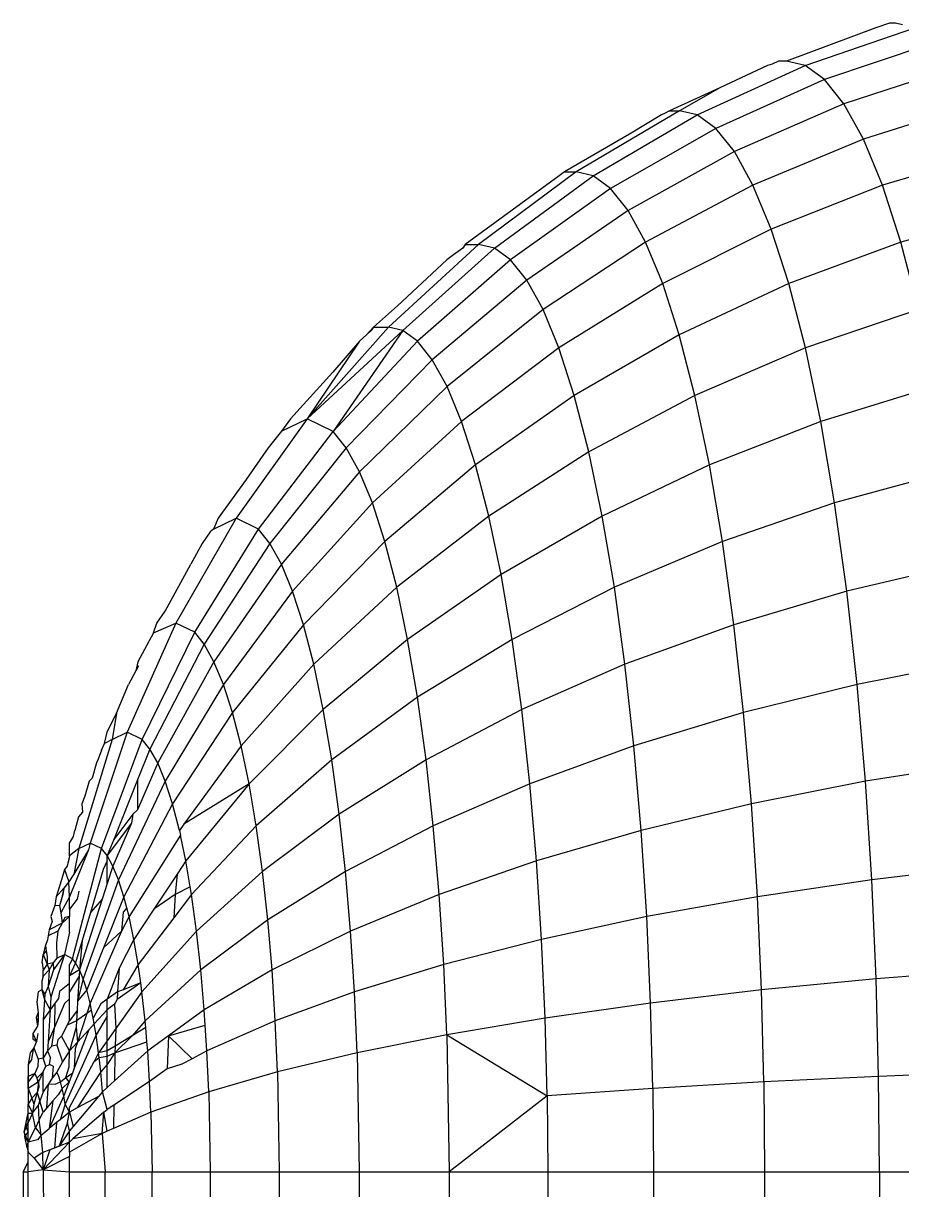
# Model space of a CAD drawing. Header units: millimetres. Extents: x 243 to 2849, y 203 to 3454.
# Drawn here: x 1002.92 to 1008.44, y 1590.54 to 1597.87 of the extents above; entities that cross this region are included whole.
import ezdxf

# ---------------------------------------------------------------- set-up
doc = ezdxf.new("R2010")
doc.units = ezdxf.units.MM

msp = doc.modelspace()

# ---------------------------------------------------------------- linework, layer by layer
for p, q in [((1008.361, 1597.8667), (1008.2758, 1597.8375)), ((1008.398, 1597.8667), (1008.361, 1597.8667)), ((1008.4413, 1597.8563), (1008.398, 1597.8667)), ((1008.2758, 1597.8375), (1007.7134, 1597.6296)), ((1007.8315, 1597.6014), (1008.52, 1597.8375)), ((1008.6452, 1597.7463), (1007.9526, 1597.5132)), ((1007.1545, 1597.2914), (1007.8315, 1597.6014)), ((1007.5954, 1597.6014), (1007.2961, 1597.4622)), ((1007.6232, 1597.611), (1007.5954, 1597.6014)), ((1007.664, 1597.6296), (1007.6232, 1597.611)), ((1007.7134, 1597.6296), (1007.664, 1597.6296)), ((1007.8315, 1597.6014), (1007.7134, 1597.6296)), ((1007.9526, 1597.5132), (1007.8315, 1597.6014)), ((1008.7718, 1597.5883), (1008.075, 1597.3604)), ((1007.9526, 1597.5132), (1007.2701, 1597.2071)), ((1008.075, 1597.3604), (1007.9526, 1597.5132)), ((1007.2961, 1597.4622), (1006.98, 1597.3183)), ((1007.2961, 1597.4622), (1007.0417, 1597.3183)), ((1008.075, 1597.3604), (1007.3872, 1597.0611)), ((1008.1972, 1597.14), (1008.075, 1597.3604)), ((1008.8982, 1597.3604), (1008.1972, 1597.14)), ((1007.0417, 1597.3183), (1006.3941, 1596.9336)), ((1006.5004, 1596.9083), (1007.1545, 1597.2914)), ((1006.9289, 1597.2914), (1006.7281, 1597.1714)), ((1006.9531, 1597.3027), (1006.9289, 1597.2914)), ((1006.98, 1597.3183), (1006.9531, 1597.3027)), ((1006.98, 1597.3183), (1007.0417, 1597.3183)), ((1007.1545, 1597.2914), (1007.0417, 1597.3183)), ((1007.2701, 1597.2071), (1007.1545, 1597.2914)), ((1006.7281, 1597.1714), (1006.3206, 1596.9336)), ((1007.2701, 1597.2071), (1006.6094, 1596.8289)), ((1007.3872, 1597.0611), (1007.2701, 1597.2071)), ((1008.1972, 1597.14), (1007.5038, 1596.8506)), ((1008.317, 1596.8506), (1008.1972, 1597.14)), ((1007.3872, 1597.0611), (1006.7197, 1596.6913)), ((1007.5038, 1596.8506), (1007.3872, 1597.0611)), ((1009.0221, 1597.0611), (1008.317, 1596.8506)), ((1006.3941, 1596.9336), (1005.7822, 1596.4788)), ((1006.3206, 1596.9336), (1006.2878, 1596.9083)), ((1006.3206, 1596.9336), (1006.3941, 1596.9336)), ((1006.5004, 1596.9083), (1006.3941, 1596.9336)), ((1006.2878, 1596.9083), (1005.6974, 1596.4788)), ((1005.8807, 1596.4553), (1006.5004, 1596.9083)), ((1006.6094, 1596.8289), (1006.5004, 1596.9083)), ((1007.5038, 1596.8506), (1006.8296, 1596.4929)), ((1007.6183, 1596.5741), (1007.5038, 1596.8506)), ((1008.317, 1596.8506), (1007.6183, 1596.5741)), ((1008.4325, 1596.4929), (1008.317, 1596.8506)), ((1006.6094, 1596.8289), (1005.9818, 1596.3816)), ((1006.7197, 1596.6913), (1006.6094, 1596.8289)), ((1006.7197, 1596.6913), (1006.0841, 1596.2541)), ((1006.8296, 1596.4929), (1006.7197, 1596.6913)), ((1009.1415, 1596.6913), (1008.4325, 1596.4929)), ((1007.6183, 1596.5741), (1006.9375, 1596.2323)), ((1007.7287, 1596.2323), (1007.6183, 1596.5741)), ((1005.7822, 1596.4788), (1005.2164, 1595.9595)), ((1005.6974, 1596.4788), (1005.6835, 1596.4553)), ((1005.6974, 1596.4788), (1005.7822, 1596.4788)), ((1005.8807, 1596.4553), (1005.7822, 1596.4788)), ((1006.8296, 1596.4929), (1006.1861, 1596.07)), ((1006.9375, 1596.2323), (1006.8296, 1596.4929)), ((1008.4325, 1596.4929), (1007.7287, 1596.2323)), ((1008.5417, 1596.07), (1008.4325, 1596.4929)), ((1005.3062, 1595.938), (1005.8807, 1596.4553)), ((1005.6249, 1596.4135), (1005.5824, 1596.3816)), ((1005.6835, 1596.4553), (1005.6249, 1596.4135)), ((1005.9818, 1596.3816), (1005.8807, 1596.4553)), ((1005.2732, 1596.0934), (1005.5824, 1596.3816)), ((1005.9818, 1596.3816), (1005.3983, 1595.8709)), ((1006.0841, 1596.2541), (1005.9818, 1596.3816)), ((1006.0841, 1596.2541), (1005.4914, 1595.7548)), ((1006.1861, 1596.07), (1006.0841, 1596.2541)), ((1006.9375, 1596.2323), (1006.2861, 1595.8284)), ((1007.0415, 1595.9104), (1006.9375, 1596.2323)), ((1007.7287, 1596.2323), (1007.0415, 1595.9104)), ((1007.833, 1595.8284), (1007.7287, 1596.2323)), ((1005.2732, 1596.0934), (1005.1214, 1595.9595)), ((1006.1861, 1596.07), (1005.5843, 1595.5871)), ((1006.2861, 1595.8284), (1006.1861, 1596.07)), ((1008.5417, 1596.07), (1007.833, 1595.8284)), ((1005.2164, 1595.9595), (1004.7063, 1595.3834)), ((1005.3062, 1595.938), (1004.7063, 1595.3834)), ((1005.3062, 1595.938), (1004.8685, 1595.3045)), ((1005.0784, 1595.9118), (1005.0346, 1595.8709)), ((1005.1214, 1595.9595), (1005.0784, 1595.9118)), ((1005.1047, 1595.9363), (1005.0784, 1595.9118)), ((1005.1214, 1595.9595), (1005.1047, 1595.9363)), ((1005.1214, 1595.9595), (1005.2164, 1595.9595)), ((1005.3062, 1595.938), (1005.2164, 1595.9595)), ((1005.3983, 1595.8709), (1005.3062, 1595.938)), ((1007.0415, 1595.9104), (1006.3826, 1595.5297)), ((1007.1398, 1595.5297), (1007.0415, 1595.9104)), ((1005.0346, 1595.8709), (1004.7063, 1595.3834)), ((1005.0346, 1595.8709), (1004.8665, 1595.6769)), ((1004.8685, 1595.3045), (1005.3983, 1595.8709)), ((1005.4914, 1595.7548), (1005.3983, 1595.8709)), ((1006.2861, 1595.8284), (1005.6754, 1595.367)), ((1006.3826, 1595.5297), (1006.2861, 1595.8284)), ((1007.833, 1595.8284), (1007.1398, 1595.5297)), ((1007.9295, 1595.367), (1007.833, 1595.8284)), ((1005.4914, 1595.7548), (1004.9515, 1595.2009)), ((1005.5843, 1595.5871), (1005.4914, 1595.7548)), ((1004.8665, 1595.6769), (1004.602, 1595.3834)), ((1005.5843, 1595.5871), (1005.0343, 1595.0515)), ((1005.6754, 1595.367), (1005.5843, 1595.5871)), ((1006.3826, 1595.5297), (1005.7633, 1595.095)), ((1006.4738, 1595.1766), (1006.3826, 1595.5297)), ((1007.1398, 1595.5297), (1006.4738, 1595.1766)), ((1007.2307, 1595.095), (1007.1398, 1595.5297)), ((1008.6427, 1595.5871), (1007.9295, 1595.367)), ((1004.7063, 1595.3834), (1004.2596, 1594.7603)), ((1004.602, 1595.3834), (1004.5452, 1595.3056)), ((1004.5452, 1595.3056), (1004.7063, 1595.3834)), ((1004.8685, 1595.3045), (1004.7063, 1595.3834)), ((1004.4004, 1594.6917), (1004.8685, 1595.3045)), ((1004.5452, 1595.3056), (1004.4612, 1595.2009)), ((1004.9515, 1595.2009), (1004.8685, 1595.3045)), ((1005.6754, 1595.367), (1005.1155, 1594.8553)), ((1005.7633, 1595.095), (1005.6754, 1595.367)), ((1007.9295, 1595.367), (1007.2307, 1595.095)), ((1008.0164, 1594.8553), (1007.9295, 1595.367)), ((1004.4612, 1595.2009), (1004.3239, 1595.0024)), ((1004.9515, 1595.2009), (1004.4725, 1594.6018)), ((1005.0343, 1595.0515), (1004.9515, 1595.2009)), ((1006.4738, 1595.1766), (1005.8463, 1594.7734)), ((1006.5581, 1594.7734), (1006.4738, 1595.1766)), ((1005.7633, 1595.095), (1005.1939, 1594.6129)), ((1005.8463, 1594.7734), (1005.7633, 1595.095)), ((1007.2307, 1595.095), (1006.5581, 1594.7734)), ((1007.3125, 1594.6129), (1007.2307, 1595.095)), ((1005.0343, 1595.0515), (1004.5444, 1594.4721)), ((1005.1155, 1594.8553), (1005.0343, 1595.0515)), ((1008.7337, 1595.0515), (1008.0164, 1594.8553)), ((1004.3239, 1595.0024), (1004.1472, 1594.7603)), ((1005.1155, 1594.8553), (1004.6149, 1594.3018)), ((1005.1939, 1594.6129), (1005.1155, 1594.8553)), ((1008.0164, 1594.8553), (1007.3125, 1594.6129)), ((1008.0925, 1594.3018), (1008.0164, 1594.8553)), ((1004.2596, 1594.7603), (1003.8819, 1594.1009)), ((1004.119, 1594.6917), (1004.2596, 1594.7603)), ((1004.1472, 1594.7603), (1004.119, 1594.6917)), ((1004.4004, 1594.6917), (1004.2596, 1594.7603)), ((1005.8463, 1594.7734), (1005.2679, 1594.3262)), ((1005.9231, 1594.4062), (1005.8463, 1594.7734)), ((1006.5581, 1594.7734), (1005.9231, 1594.4062)), ((1006.6341, 1594.3262), (1006.5581, 1594.7734)), ((1004, 1594.0434), (1004.4004, 1594.6917)), ((1004.0974, 1594.6748), (1004.0469, 1594.6018)), ((1004.119, 1594.6917), (1004.0974, 1594.6748)), ((1004.4725, 1594.6018), (1004.4004, 1594.6917)), ((1004.0469, 1594.6018), (1003.975, 1594.4721)), ((1004.4725, 1594.6018), (1004.0605, 1593.9679)), ((1004.5444, 1594.4721), (1004.4725, 1594.6018)), ((1005.1939, 1594.6129), (1004.6829, 1594.0913)), ((1005.2679, 1594.3262), (1005.1939, 1594.6129)), ((1007.3125, 1594.6129), (1006.6341, 1594.3262)), ((1007.3843, 1594.0913), (1007.3125, 1594.6129)), ((1003.8141, 1594.1751), (1003.975, 1594.4721)), ((1004.5444, 1594.4721), (1004.1209, 1593.859)), ((1004.6149, 1594.3018), (1004.5444, 1594.4721)), ((1008.8134, 1594.4721), (1008.0925, 1594.3018)), ((1005.9231, 1594.4062), (1005.3363, 1593.9988)), ((1005.9923, 1593.9988), (1005.9231, 1594.4062)), ((1004.6149, 1594.3018), (1004.1801, 1593.7161)), ((1004.6829, 1594.0913), (1004.6149, 1594.3018)), ((1005.2679, 1594.3262), (1004.7472, 1593.8424)), ((1005.3363, 1593.9988), (1005.2679, 1594.3262)), ((1006.6341, 1594.3262), (1005.9923, 1593.9988)), ((1006.7006, 1593.8424), (1006.6341, 1594.3262)), ((1008.0925, 1594.3018), (1007.3843, 1594.0913)), ((1008.1569, 1593.7161), (1008.0925, 1594.3018)), ((1003.7625, 1594.1009), (1003.8141, 1594.1751)), ((1003.8819, 1594.1009), (1003.5762, 1593.4169)), ((1003.7415, 1594.041), (1003.7625, 1594.1009)), ((1003.7415, 1594.041), (1003.8819, 1594.1009)), ((1004, 1594.0434), (1003.8819, 1594.1009)), ((1004.6829, 1594.0913), (1004.2371, 1593.5394)), ((1004.7472, 1593.8424), (1004.6829, 1594.0913)), ((1007.3843, 1594.0913), (1006.7006, 1593.8424)), ((1007.445, 1593.5394), (1007.3843, 1594.0913)), ((1003.7415, 1594.041), (1003.643, 1593.859)), ((1003.6709, 1593.3708), (1004, 1594.0434)), ((1004.0605, 1593.9679), (1004, 1594.0434)), ((1005.3363, 1593.9988), (1004.8066, 1593.5582)), ((1005.3979, 1593.6357), (1005.3363, 1593.9988)), ((1005.9923, 1593.9988), (1005.3979, 1593.6357)), ((1006.0529, 1593.5582), (1005.9923, 1593.9988)), ((1004.0605, 1593.9679), (1003.7193, 1593.3103)), ((1004.1209, 1593.859), (1004.0605, 1593.9679)), ((1003.643, 1593.859), (1003.6303, 1593.801)), ((1004.1209, 1593.859), (1003.7677, 1593.223)), ((1004.1801, 1593.7161), (1004.1209, 1593.859)), ((1004.7472, 1593.8424), (1004.2911, 1593.3305)), ((1004.8066, 1593.5582), (1004.7472, 1593.8424)), ((1006.7006, 1593.8424), (1006.0529, 1593.5582)), ((1006.7568, 1593.3305), (1006.7006, 1593.8424)), ((1008.8808, 1593.859), (1008.1569, 1593.7161)), ((1003.6303, 1593.801), (1003.5838, 1593.7161)), ((1003.6481, 1593.8336), (1003.6303, 1593.801)), ((1003.5102, 1593.5348), (1003.5838, 1593.7161)), ((1004.1801, 1593.7161), (1003.8152, 1593.1085)), ((1004.2371, 1593.5394), (1004.1801, 1593.7161)), ((1008.1569, 1593.7161), (1007.445, 1593.5394)), ((1008.209, 1593.1085), (1008.1569, 1593.7161)), ((1005.3979, 1593.6357), (1004.8601, 1593.243)), ((1005.452, 1593.243), (1005.3979, 1593.6357)), ((1004.8066, 1593.5582), (1004.341, 1593.092)), ((1004.8601, 1593.243), (1004.8066, 1593.5582)), ((1006.0529, 1593.5582), (1005.452, 1593.243)), ((1006.1042, 1593.092), (1006.0529, 1593.5582)), ((1003.4512, 1593.4169), (1003.5102, 1593.5348)), ((1003.5102, 1593.5348), (1003.4815, 1593.3708)), ((1004.2371, 1593.5394), (1003.8609, 1592.9669)), ((1004.2911, 1593.3305), (1004.2371, 1593.5394)), ((1007.445, 1593.5394), (1006.7568, 1593.3305)), ((1007.494, 1592.9669), (1007.445, 1593.5394)), ((1003.5762, 1593.4169), (1003.3434, 1592.7199)), ((1003.4341, 1593.3447), (1003.4512, 1593.4169)), ((1003.4815, 1593.3708), (1003.5762, 1593.4169)), ((1003.6709, 1593.3708), (1003.5762, 1593.4169)), ((1003.4815, 1593.3708), (1003.2726, 1592.6854)), ((1003.4142, 1592.6854), (1003.6709, 1593.3708)), ((1003.4161, 1593.3028), (1003.4341, 1593.3447)), ((1003.4815, 1593.3708), (1003.4341, 1593.3447)), ((1003.7193, 1593.3103), (1003.6709, 1593.3708)), ((1004.2911, 1593.3305), (1003.9327, 1592.8387)), ((1004.341, 1593.092), (1004.2911, 1593.3305)), ((1006.7568, 1593.3305), (1006.1042, 1593.092)), ((1006.8024, 1592.7995), (1006.7568, 1593.3305)), ((1003.4161, 1593.3028), (1003.3935, 1593.2471)), ((1003.7193, 1593.3103), (1003.6419, 1593.1175)), ((1003.7677, 1593.223), (1003.7193, 1593.3103)), ((1003.3847, 1593.223), (1003.3576, 1593.1279)), ((1003.3935, 1593.2471), (1003.3847, 1593.223)), ((1003.7677, 1593.223), (1003.6403, 1592.9294)), ((1003.8152, 1593.1085), (1003.7677, 1593.223)), ((1004.8601, 1593.243), (1004.3859, 1592.8274)), ((1004.9071, 1592.902), (1004.8601, 1593.243)), ((1005.452, 1593.243), (1004.9071, 1592.902)), ((1005.4977, 1592.8274), (1005.452, 1593.243)), ((1008.9353, 1593.223), (1008.209, 1593.1085)), ((1003.3372, 1593.1085), (1003.3111, 1593.0148)), ((1003.3576, 1593.1279), (1003.3372, 1593.1085)), ((1003.6419, 1593.1175), (1003.4916, 1592.7429)), ((1003.8152, 1593.1085), (1003.522, 1592.4893)), ((1003.6419, 1593.1175), (1003.6403, 1592.9294)), ((1003.8609, 1592.9669), (1003.8152, 1593.1085)), ((1008.209, 1593.1085), (1007.494, 1592.9669)), ((1008.2487, 1592.4893), (1008.209, 1593.1085)), ((1004.341, 1593.092), (1003.9327, 1592.8387)), ((1004.341, 1593.092), (1003.9441, 1592.6083)), ((1004.3859, 1592.8274), (1004.341, 1593.092)), ((1006.1042, 1593.092), (1005.4977, 1592.8274)), ((1006.1456, 1592.6083), (1006.1042, 1593.092)), ((1003.3111, 1593.0148), (1003.2915, 1592.9669)), ((1003.2915, 1592.9669), (1003.2968, 1592.9142)), ((1003.8609, 1592.9669), (1003.5562, 1592.3835)), ((1003.9041, 1592.7995), (1003.8609, 1592.9669)), ((1007.494, 1592.9669), (1006.8024, 1592.7995)), ((1007.5315, 1592.3835), (1007.494, 1592.9669)), ((1003.2968, 1592.9142), (1003.2704, 1592.8851)), ((1003.6123, 1592.902), (1003.4916, 1592.7429)), ((1003.6123, 1592.902), (1003.604, 1592.8456)), ((1003.6403, 1592.9294), (1003.6123, 1592.902)), ((1004.9071, 1592.902), (1004.4253, 1592.5412)), ((1004.9467, 1592.5412), (1004.9071, 1592.902)), ((1003.2704, 1592.8851), (1003.2483, 1592.7995)), ((1003.604, 1592.8456), (1003.4512, 1592.6423)), ((1003.604, 1592.8456), (1003.4866, 1592.575)), ((1003.9327, 1592.8387), (1003.9041, 1592.7995)), ((1004.3859, 1592.8274), (1003.9801, 1592.3963)), ((1004.4253, 1592.5412), (1004.3859, 1592.8274)), ((1005.4977, 1592.8274), (1004.9467, 1592.5412)), ((1005.5347, 1592.3963), (1005.4977, 1592.8274)), ((1003.2142, 1592.7199), (1003.2401, 1592.7604)), ((1003.2401, 1592.7604), (1003.2483, 1592.7995)), ((1003.4916, 1592.7429), (1003.4512, 1592.6423)), ((1003.9101, 1592.7706), (1003.5885, 1592.2583)), ((1003.9041, 1592.7995), (1003.9101, 1592.7706)), ((1003.9441, 1592.6083), (1003.9101, 1592.7706)), ((1006.8024, 1592.7995), (1006.1456, 1592.6083)), ((1006.8371, 1592.2583), (1006.8024, 1592.7995)), ((1003.2142, 1592.6402), (1003.2142, 1592.7199)), ((1003.2726, 1592.6854), (1003.2142, 1592.6402)), ((1003.3335, 1592.677), (1003.2142, 1592.3835)), ((1003.2334, 1591.9925), (1003.4142, 1592.6854)), ((1003.2726, 1592.6854), (1003.2407, 1592.5256)), ((1003.3335, 1592.677), (1003.2407, 1592.5256)), ((1003.2726, 1592.6854), (1003.3434, 1592.7199)), ((1003.3434, 1592.7199), (1003.3335, 1592.677)), ((1003.4142, 1592.6854), (1003.3434, 1592.7199)), ((1003.4512, 1592.6423), (1003.4142, 1592.6854)), ((1003.2142, 1592.6402), (1003.2002, 1592.575)), ((1003.2083, 1592.6083), (1003.2002, 1592.575)), ((1003.2142, 1592.6402), (1003.2083, 1592.6083)), ((1003.4512, 1592.6083), (1003.4249, 1592.5536)), ((1003.4512, 1592.6083), (1003.4512, 1592.6423)), ((1003.4866, 1592.575), (1003.4512, 1592.6423)), ((1003.4512, 1592.4656), (1003.4512, 1592.6083)), ((1003.9441, 1592.6083), (1003.8891, 1592.525)), ((1003.9718, 1592.4449), (1003.9441, 1592.6083)), ((1006.1456, 1592.6083), (1005.5347, 1592.3963)), ((1006.1772, 1592.1154), (1006.1456, 1592.6083)), ((1003.1827, 1592.5539), (1003.1647, 1592.4893)), ((1003.2002, 1592.575), (1003.1827, 1592.5539)), ((1003.1827, 1592.5539), (1003.2111, 1592.4775)), ((1003.2407, 1592.5256), (1003.2111, 1592.4775)), ((1003.4249, 1592.5536), (1003.3457, 1592.2841)), ((1003.4866, 1592.575), (1003.4512, 1592.4656)), ((1003.522, 1592.4893), (1003.4866, 1592.575)), ((1003.8891, 1592.525), (1003.7436, 1592.3049)), ((1003.8891, 1592.525), (1003.878, 1592.3963)), ((1004.4253, 1592.5412), (1004.0117, 1592.1669)), ((1004.4585, 1592.2383), (1004.4253, 1592.5412)), ((1004.9467, 1592.5412), (1004.4585, 1592.2383)), ((1004.9788, 1592.1669), (1004.9467, 1592.5412)), ((1008.9769, 1592.575), (1008.2487, 1592.4893)), ((1003.1647, 1592.4893), (1003.1306, 1592.3835)), ((1003.2111, 1592.4775), (1003.1791, 1592.4361)), ((1003.2142, 1592.3835), (1003.2111, 1592.4775)), ((1003.522, 1592.4893), (1003.3002, 1591.8685)), ((1003.4512, 1592.4656), (1003.4197, 1592.3679)), ((1003.5562, 1592.3835), (1003.522, 1592.4893)), ((1008.2487, 1592.4893), (1007.5315, 1592.3835)), ((1008.2762, 1591.8685), (1008.2487, 1592.4893)), ((1003.1306, 1592.3835), (1003.1222, 1592.3286)), ((1003.1791, 1592.4361), (1003.1306, 1592.3835)), ((1003.1723, 1592.3963), (1003.1511, 1592.3252)), ((1003.2142, 1592.3835), (1003.1593, 1592.2821)), ((1003.1791, 1592.4361), (1003.1648, 1592.371)), ((1003.1791, 1592.4361), (1003.1723, 1592.3963)), ((1003.2142, 1592.3059), (1003.2142, 1592.3835)), ((1003.2738, 1592.4187), (1003.262, 1592.3675)), ((1003.5562, 1592.3835), (1003.4283, 1592.063)), ((1003.574, 1592.3145), (1003.5562, 1592.3835)), ((1003.878, 1592.3963), (1003.7436, 1592.3049)), ((1003.878, 1592.3963), (1003.8686, 1592.25)), ((1003.9801, 1592.3963), (1003.8686, 1592.25)), ((1003.9718, 1592.4449), (1003.878, 1592.3963)), ((1003.9801, 1592.3963), (1003.9718, 1592.4449)), ((1004.0117, 1592.1669), (1003.9801, 1592.3963)), ((1005.5347, 1592.3963), (1004.9788, 1592.1669)), ((1005.5628, 1591.9569), (1005.5347, 1592.3963)), ((1007.5315, 1592.3835), (1006.8371, 1592.2583)), ((1007.5574, 1591.7985), (1007.5315, 1592.3835)), ((1003.1222, 1592.3286), (1003.0982, 1592.2583)), ((1003.1511, 1592.3252), (1003.1222, 1592.3286)), ((1003.1648, 1592.371), (1003.1511, 1592.3252)), ((1003.1511, 1592.3252), (1003.1593, 1592.2821)), ((1003.262, 1592.3675), (1003.2142, 1592.3059)), ((1003.2142, 1592.3059), (1003.2142, 1592.2583)), ((1003.4197, 1592.3679), (1003.2767, 1591.9251)), ((1003.4197, 1592.3679), (1003.3457, 1592.2841)), ((1003.574, 1592.3145), (1003.5508, 1592.2866)), ((1003.5885, 1592.2583), (1003.574, 1592.3145)), ((1003.7436, 1592.3049), (1003.6184, 1592.1154)), ((1003.1049, 1592.2284), (1003.0864, 1592.1763)), ((1003.0982, 1592.2583), (1003.1049, 1592.2284)), ((1003.1593, 1592.2821), (1003.1677, 1592.2179)), ((1003.2142, 1592.2583), (1003.1677, 1592.2179)), ((1003.1861, 1592.2528), (1003.1677, 1592.2179)), ((1003.2142, 1592.2583), (1003.1861, 1592.2528)), ((1003.2142, 1592.1604), (1003.2142, 1592.2583)), ((1003.3457, 1592.2841), (1003.2942, 1592.109)), ((1003.5508, 1592.2866), (1003.5406, 1592.1669)), ((1003.5885, 1592.2583), (1003.5406, 1592.1669)), ((1003.6184, 1592.1154), (1003.5885, 1592.2583)), ((1003.8686, 1592.25), (1003.6453, 1591.9569)), ((1004.4585, 1592.2383), (1004.0383, 1591.9242)), ((1004.4855, 1591.9242), (1004.4585, 1592.2383)), ((1006.8371, 1592.2583), (1006.1772, 1592.1154)), ((1006.8611, 1591.7157), (1006.8371, 1592.2583)), ((1003.0864, 1592.1763), (1003.0772, 1592.1123)), ((1003.0864, 1592.1763), (1003.0808, 1592.1375)), ((1003.1407, 1592.1669), (1003.0808, 1592.1375)), ((1003.1677, 1592.2179), (1003.0864, 1592.1763)), ((1003.1407, 1592.1669), (1003.1326, 1592.0931)), ((1003.1677, 1592.2179), (1003.1407, 1592.1669)), ((1003.2142, 1592.1604), (1003.1826, 1592.0206)), ((1003.5406, 1592.1669), (1003.3441, 1591.7157)), ((1003.5406, 1592.1669), (1003.4283, 1592.063)), ((1004.0117, 1592.1669), (1003.6689, 1591.7854)), ((1004.0383, 1591.9242), (1004.0117, 1592.1669)), ((1004.9788, 1592.1669), (1004.4855, 1591.9242)), ((1005.0033, 1591.7854), (1004.9788, 1592.1669)), ((1003.0772, 1592.1123), (1003.0631, 1592.0775)), ((1003.0808, 1592.1375), (1003.0772, 1592.1123)), ((1003.1326, 1592.0931), (1003.1352, 1591.9981)), ((1003.2942, 1592.109), (1003.2528, 1591.9682)), ((1003.2942, 1592.109), (1003.2767, 1591.9251)), ((1003.6184, 1592.1154), (1003.5257, 1591.9355)), ((1003.6453, 1591.9569), (1003.6184, 1592.1154)), ((1006.1772, 1592.1154), (1005.5628, 1591.9569)), ((1006.1991, 1591.6212), (1006.1772, 1592.1154)), ((1003.0432, 1591.9673), (1003.0498, 1592.0209)), ((1003.0631, 1592.0775), (1003.0498, 1592.0209)), ((1003.0672, 1592.0434), (1003.0498, 1592.0209)), ((1003.0498, 1592.0209), (1003.074, 1591.9598)), ((1003.0631, 1592.0775), (1003.0672, 1592.0434)), ((1003.0672, 1592.0434), (1003.0733, 1592.008)), ((1003.1826, 1592.0206), (1003.0962, 1591.7533)), ((1003.1826, 1592.0206), (1003.1141, 1591.9242)), ((1003.1352, 1591.9981), (1003.1826, 1592.0206)), ((1003.2334, 1591.9925), (1003.1826, 1592.0206)), ((1003.4283, 1592.063), (1003.3228, 1591.7985)), ((1003.0432, 1591.9673), (1003.0498, 1591.923)), ((1003.074, 1591.9598), (1003.0498, 1591.923)), ((1003.0733, 1592.008), (1003.074, 1591.9598)), ((1003.1113, 1591.9682), (1003.074, 1591.9598)), ((1003.074, 1591.9598), (1003.0873, 1591.9251)), ((1003.1113, 1591.9682), (1003.0873, 1591.9251)), ((1003.1352, 1591.9981), (1003.1113, 1591.9682)), ((1003.1113, 1591.9682), (1003.1141, 1591.9242)), ((1003.2334, 1591.9925), (1003.2142, 1591.9569)), ((1003.2528, 1591.9682), (1003.2142, 1591.8861)), ((1003.2142, 1591.8861), (1003.2142, 1591.9569)), ((1003.2528, 1591.9682), (1003.2334, 1591.9925)), ((1003.2767, 1591.9251), (1003.2528, 1591.9682)), ((1003.5257, 1591.9355), (1003.4512, 1591.7399)), ((1003.5257, 1591.9355), (1003.5161, 1591.7854)), ((1003.6453, 1591.9569), (1003.5508, 1591.799)), ((1003.6611, 1591.8421), (1003.6453, 1591.9569)), ((1005.5628, 1591.9569), (1005.0033, 1591.7854)), ((1005.5823, 1591.5164), (1005.5628, 1591.9569)), ((1003.0498, 1591.8847), (1003.0398, 1591.8536)), ((1003.0873, 1591.9251), (1003.0498, 1591.8847)), ((1003.0498, 1591.8847), (1003.0498, 1591.923)), ((1003.0873, 1591.9251), (1003.0811, 1591.8189)), ((1003.1141, 1591.9242), (1003.0811, 1591.8189)), ((1003.2767, 1591.9251), (1003.2142, 1591.8861)), ((1003.2142, 1591.8393), (1003.2142, 1591.8861)), ((1003.2758, 1591.8846), (1003.2142, 1591.7854)), ((1003.2758, 1591.8846), (1003.2651, 1591.7277)), ((1003.3002, 1591.8685), (1003.2651, 1591.7277)), ((1003.2767, 1591.9251), (1003.2758, 1591.8846)), ((1003.3002, 1591.8685), (1003.2767, 1591.9251)), ((1003.3228, 1591.7985), (1003.3002, 1591.8685)), ((1004.0383, 1591.9242), (1003.6888, 1591.604)), ((1004.0599, 1591.6724), (1004.0383, 1591.9242)), ((1004.4855, 1591.9242), (1004.0599, 1591.6724)), ((1004.506, 1591.604), (1004.4855, 1591.9242)), ((1008.2762, 1591.8685), (1007.5574, 1591.7985)), ((1009.0057, 1591.9251), (1008.2762, 1591.8685)), ((1008.2921, 1591.2548), (1008.2762, 1591.8685)), ((1003.0413, 1591.7985), (1003.0179, 1591.7854)), ((1003.0398, 1591.8536), (1003.0413, 1591.7985)), ((1003.0413, 1591.7985), (1003.0586, 1591.7713)), ((1003.0413, 1591.7985), (1003.0568, 1591.7388)), ((1003.0811, 1591.8189), (1003.0586, 1591.7713)), ((1003.0811, 1591.8189), (1003.0962, 1591.7533)), ((1003.2142, 1591.8393), (1003.151, 1591.7875)), ((1003.2142, 1591.7854), (1003.2142, 1591.8393)), ((1003.3228, 1591.7985), (1003.2651, 1591.7277)), ((1003.3441, 1591.7157), (1003.3228, 1591.7985)), ((1003.6611, 1591.8421), (1003.514, 1591.7374)), ((1003.5508, 1591.799), (1003.5161, 1591.7854)), ((1003.6611, 1591.8421), (1003.5508, 1591.799)), ((1003.6689, 1591.7854), (1003.6611, 1591.8421)), ((1007.5574, 1591.7985), (1006.8611, 1591.7157)), ((1007.5723, 1591.2202), (1007.5574, 1591.7985)), ((1003.0179, 1591.7854), (1003.0092, 1591.7203)), ((1003.0092, 1591.7203), (1003.0172, 1591.6572)), ((1003.0568, 1591.7388), (1003.0498, 1591.6101)), ((1003.0586, 1591.7713), (1003.0568, 1591.7388)), ((1003.0568, 1591.7388), (1003.0925, 1591.6724)), ((1003.0962, 1591.7533), (1003.0925, 1591.6724)), ((1003.1243, 1591.7161), (1003.0925, 1591.6724)), ((1003.1213, 1591.5694), (1003.1243, 1591.7161)), ((1003.1452, 1591.7446), (1003.1243, 1591.7161)), ((1003.151, 1591.7875), (1003.1452, 1591.7446)), ((1003.2142, 1591.7424), (1003.1829, 1591.7127)), ((1003.2142, 1591.7424), (1003.2142, 1591.7854)), ((1003.2142, 1591.604), (1003.2142, 1591.7424)), ((1003.2651, 1591.7277), (1003.262, 1591.6685)), ((1003.3441, 1591.7157), (1003.3225, 1591.6494)), ((1003.3534, 1591.6712), (1003.3441, 1591.7157)), ((1003.4512, 1591.7399), (1003.4101, 1591.711)), ((1003.5161, 1591.7854), (1003.4512, 1591.7399)), ((1003.4512, 1591.6724), (1003.4512, 1591.7399)), ((1003.514, 1591.7374), (1003.4973, 1591.7097)), ((1003.6689, 1591.7854), (1003.5059, 1591.5559)), ((1003.5161, 1591.7854), (1003.514, 1591.7374)), ((1003.6888, 1591.604), (1003.6689, 1591.7854)), ((1005.0033, 1591.7854), (1004.506, 1591.604)), ((1005.0202, 1591.403), (1005.0033, 1591.7854)), ((1006.8611, 1591.7157), (1006.1991, 1591.6212)), ((1006.875, 1591.1794), (1006.8611, 1591.7157)), ((1003.0172, 1591.6572), (1003.0056, 1591.6252)), ((1003.0172, 1591.6572), (1003.0176, 1591.6017)), ((1003.0925, 1591.6724), (1003.0498, 1591.6101)), ((1003.0925, 1591.6724), (1003.0796, 1591.4723)), ((1003.1829, 1591.7127), (1003.1213, 1591.5694)), ((1003.262, 1591.6685), (1003.2142, 1591.604)), ((1003.262, 1591.6685), (1003.2578, 1591.604)), ((1003.3225, 1591.6494), (1003.2578, 1591.604)), ((1003.3225, 1591.6494), (1003.2636, 1591.4693)), ((1003.3534, 1591.6712), (1003.3225, 1591.6494)), ((1003.3639, 1591.6212), (1003.3534, 1591.6712)), ((1003.4101, 1591.711), (1003.3639, 1591.6212)), ((1003.4512, 1591.6724), (1003.3701, 1591.5846)), ((1003.4973, 1591.7097), (1003.4512, 1591.6724)), ((1003.4512, 1591.6326), (1003.4512, 1591.6724)), ((1003.4973, 1591.7097), (1003.5059, 1591.5559)), ((1004.0599, 1591.6724), (1003.8362, 1591.5106)), ((1004.066, 1591.5776), (1004.0599, 1591.6724)), ((1003.0126, 1591.5716), (1002.9838, 1591.525)), ((1003.0056, 1591.6252), (1003.0126, 1591.5716)), ((1003.0056, 1591.6252), (1003.0176, 1591.6017)), ((1003.0176, 1591.6017), (1003.0126, 1591.5716)), ((1003.0498, 1591.6101), (1003.0498, 1591.3687)), ((1003.1213, 1591.5694), (1003.0796, 1591.4723)), ((1003.1045, 1591.4453), (1003.1213, 1591.5694)), ((1003.2001, 1591.5765), (1003.165, 1591.5079)), ((1003.2001, 1591.5765), (1003.2142, 1591.604)), ((1003.2578, 1591.604), (1003.2001, 1591.5765)), ((1003.2578, 1591.604), (1003.256, 1591.5638)), ((1003.3701, 1591.5846), (1003.336, 1591.5476)), ((1003.3701, 1591.5846), (1003.3639, 1591.6212)), ((1003.3816, 1591.5164), (1003.3701, 1591.5846)), ((1003.4512, 1591.6326), (1003.3816, 1591.5164)), ((1003.4512, 1591.4789), (1003.4512, 1591.6326)), ((1003.6888, 1591.604), (1003.6076, 1591.5104)), ((1003.6924, 1591.5617), (1003.6888, 1591.604)), ((1003.8362, 1591.5106), (1004.066, 1591.5776)), ((1004.0764, 1591.4158), (1004.066, 1591.5776)), ((1004.506, 1591.604), (1004.0764, 1591.4158)), ((1004.5203, 1591.283), (1004.506, 1591.604)), ((1006.1991, 1591.6212), (1005.5823, 1591.5164)), ((1006.2118, 1591.1327), (1006.1991, 1591.6212)), ((1002.9838, 1591.525), (1003.0073, 1591.4748)), ((1002.9838, 1591.525), (1002.9843, 1591.4901)), ((1003.016, 1591.524), (1003.0073, 1591.4748)), ((1003.165, 1591.5079), (1003.1417, 1591.4838)), ((1003.2142, 1591.4158), (1003.165, 1591.5079)), ((1003.3816, 1591.5164), (1003.1874, 1591.0809)), ((1003.256, 1591.5638), (1003.2142, 1591.4158)), ((1003.336, 1591.5476), (1003.2446, 1591.3067)), ((1003.256, 1591.5638), (1003.2636, 1591.4693)), ((1003.336, 1591.5476), (1003.2636, 1591.4693)), ((1003.3973, 1591.403), (1003.3816, 1591.5164)), ((1003.5059, 1591.5559), (1003.4512, 1591.4789)), ((1003.6076, 1591.5104), (1003.4991, 1591.403)), ((1003.5059, 1591.5559), (1003.501, 1591.4459)), ((1003.6076, 1591.5104), (1003.501, 1591.4459)), ((1003.6924, 1591.5617), (1003.6076, 1591.5104)), ((1003.7002, 1591.4718), (1003.6924, 1591.5617)), ((1003.8362, 1591.5106), (1003.705, 1591.4158)), ((1003.8362, 1591.5106), (1003.8266, 1591.303)), ((1003.9833, 1591.3661), (1003.8362, 1591.5106)), ((1005.5823, 1591.5164), (1005.0202, 1591.403)), ((1005.5823, 1591.5164), (1006.2118, 1591.1327)), ((1005.5823, 1591.5164), (1005.5972, 1590.6562)), ((1002.9903, 1591.4356), (1002.9668, 1591.403)), ((1002.9784, 1591.3626), (1002.9903, 1591.4356)), ((1002.9843, 1591.4901), (1003.0073, 1591.4748)), ((1003.0073, 1591.4748), (1002.9903, 1591.4356)), ((1002.9903, 1591.4356), (1003.0175, 1591.3631)), ((1003.0796, 1591.4723), (1003.076, 1591.4158)), ((1003.1045, 1591.4453), (1003.076, 1591.4158)), ((1003.1357, 1591.4507), (1003.1045, 1591.4453)), ((1003.1417, 1591.4838), (1003.1357, 1591.4507)), ((1003.1357, 1591.4507), (1003.1702, 1591.3469)), ((1003.2636, 1591.4693), (1003.2142, 1591.4158)), ((1003.25, 1591.4276), (1003.2446, 1591.3067)), ((1003.2636, 1591.4693), (1003.25, 1591.4276)), ((1003.4512, 1591.4789), (1003.3973, 1591.403)), ((1003.4512, 1591.4158), (1003.4512, 1591.4789)), ((1003.501, 1591.4459), (1003.4512, 1591.4158)), ((1003.4991, 1591.403), (1003.7002, 1591.4718)), ((1003.501, 1591.4459), (1003.4991, 1591.403)), ((1003.705, 1591.4158), (1003.7002, 1591.4718)), ((1002.9668, 1591.403), (1002.955, 1591.3301)), ((1002.9784, 1591.3626), (1002.955, 1591.3301)), ((1003.0175, 1591.3631), (1003.0146, 1591.3166)), ((1003.0498, 1591.3687), (1003.0175, 1591.3631)), ((1003.076, 1591.4158), (1003.0498, 1591.3687)), ((1003.0657, 1591.3188), (1003.0498, 1591.3687)), ((1003.076, 1591.4158), (1003.0942, 1591.3696)), ((1003.0888, 1591.3301), (1003.0942, 1591.3696)), ((1003.2142, 1591.4158), (1003.1702, 1591.3469)), ((1003.2133, 1591.3154), (1003.2142, 1591.4158)), ((1003.3973, 1591.403), (1003.3683, 1591.3487)), ((1003.3683, 1591.3487), (1003.4004, 1591.3747)), ((1003.4512, 1591.4158), (1003.3973, 1591.403)), ((1003.4004, 1591.3747), (1003.3973, 1591.403)), ((1003.4004, 1591.3747), (1003.4512, 1591.3831)), ((1003.4105, 1591.283), (1003.4004, 1591.3747)), ((1003.4512, 1591.3831), (1003.4512, 1591.4158)), ((1003.4991, 1591.403), (1003.4512, 1591.33)), ((1003.4512, 1591.3831), (1003.4991, 1591.403)), ((1003.4512, 1591.33), (1003.4512, 1591.3831)), ((1003.705, 1591.4158), (1003.4961, 1591.2265)), ((1003.4991, 1591.403), (1003.4961, 1591.2265)), ((1003.7173, 1591.224), (1003.705, 1591.4158)), ((1003.9833, 1591.3661), (1003.9192, 1591.3318)), ((1004.0764, 1591.4158), (1003.9833, 1591.3661)), ((1004.0878, 1591.1585), (1004.0764, 1591.4158)), ((1005.0202, 1591.403), (1004.5203, 1591.283)), ((1005.0202, 1591.403), (1005.0331, 1590.6562)), ((1002.955, 1591.3301), (1002.955, 1591.2548)), ((1003.0146, 1591.3166), (1002.997, 1591.2736)), ((1003.0498, 1591.283), (1003.0102, 1591.2448)), ((1003.0498, 1591.283), (1003.0193, 1591.2202)), ((1003.0498, 1591.283), (1003.0657, 1591.3188)), ((1003.0498, 1591.1585), (1003.0498, 1591.283)), ((1003.0657, 1591.3188), (1003.0888, 1591.3301)), ((1003.112, 1591.3188), (1003.0888, 1591.3301)), ((1003.112, 1591.3188), (1003.1049, 1591.2447)), ((1003.1356, 1591.2828), (1003.1049, 1591.2447)), ((1003.1702, 1591.3469), (1003.1356, 1591.2828)), ((1003.1472, 1591.2548), (1003.1356, 1591.2828)), ((1003.1917, 1591.2492), (1003.2133, 1591.3154)), ((1003.2142, 1591.0606), (1003.3683, 1591.3487)), ((1003.2446, 1591.3067), (1003.2328, 1591.2755)), ((1003.4105, 1591.283), (1003.2619, 1591.0572)), ((1003.4512, 1591.33), (1003.4105, 1591.283)), ((1003.4212, 1591.1585), (1003.4105, 1591.283)), ((1003.4512, 1591.1858), (1003.4512, 1591.33)), ((1003.8266, 1591.303), (1003.7173, 1591.224)), ((1003.9192, 1591.3318), (1003.8266, 1591.303)), ((1004.5203, 1591.283), (1004.0878, 1591.1585)), ((1004.5203, 1591.283), (1004.5311, 1590.6562)), ((1009.0223, 1591.2828), (1008.2921, 1591.2548)), ((1002.997, 1591.2736), (1002.955, 1591.2202)), ((1002.997, 1591.2736), (1002.955, 1591.2548)), ((1002.955, 1591.2202), (1002.955, 1591.2548)), ((1002.955, 1591.2548), (1002.955, 1591.1794)), ((1002.955, 1591.1794), (1002.955, 1591.2202)), ((1003.0193, 1591.2202), (1002.955, 1591.1794)), ((1002.997, 1591.2736), (1003.0102, 1591.2448)), ((1003.0102, 1591.2448), (1003.0193, 1591.2202)), ((1003.0102, 1591.2448), (1003.0216, 1591.1884)), ((1003.0193, 1591.2202), (1003.0113, 1591.1539)), ((1003.0193, 1591.2202), (1003.0216, 1591.1884)), ((1003.0817, 1591.2083), (1003.0498, 1591.1585)), ((1003.0728, 1591.0586), (1003.0817, 1591.2083)), ((1003.1049, 1591.2447), (1003.0817, 1591.2083)), ((1003.0817, 1591.2083), (1003.125, 1591.2066)), ((1003.125, 1591.2066), (1003.1583, 1591.2202)), ((1003.1583, 1591.2202), (1003.1472, 1591.2548)), ((1003.1583, 1591.2202), (1003.1917, 1591.2492)), ((1003.1689, 1591.1794), (1003.1583, 1591.2202)), ((1003.2125, 1591.2221), (1003.1689, 1591.1794)), ((1003.2125, 1591.2221), (1003.1786, 1591.1327)), ((1003.1917, 1591.2492), (1003.2328, 1591.2755)), ((1003.2125, 1591.2221), (1003.1917, 1591.2492)), ((1003.2328, 1591.2755), (1003.2125, 1591.2221)), ((1003.4961, 1591.2265), (1003.4512, 1591.1858)), ((1003.7173, 1591.224), (1003.4935, 1591.0746)), ((1003.7258, 1591.0317), (1003.7173, 1591.224)), ((1007.5723, 1591.2202), (1006.875, 1591.1794)), ((1008.2921, 1591.2548), (1007.5723, 1591.2202)), ((1007.5723, 1591.2202), (1007.5771, 1590.6562)), ((1008.2972, 1590.6562), (1008.2921, 1591.2548)), ((1002.955, 1591.1794), (1002.9786, 1591.1191)), ((1002.955, 1591.1794), (1002.955, 1591.0809)), ((1003.0113, 1591.1539), (1002.9786, 1591.1191)), ((1003.0113, 1591.1539), (1002.9903, 1591.0809)), ((1003.0216, 1591.1884), (1003.0113, 1591.1539)), ((1003.0113, 1591.1539), (1003.0278, 1591.0995)), ((1003.0498, 1591.1585), (1003.0278, 1591.0995)), ((1003.1786, 1591.1327), (1003.086, 1590.9273)), ((1003.1426, 1591.1403), (1003.1105, 1591.1026)), ((1003.1689, 1591.1794), (1003.1426, 1591.1403)), ((1003.1786, 1591.1327), (1003.1689, 1591.1794)), ((1003.1874, 1591.0809), (1003.1786, 1591.1327)), ((1003.4212, 1591.1585), (1003.3965, 1591.1292)), ((1003.4512, 1591.1858), (1003.4212, 1591.1585)), ((1003.4512, 1591.0464), (1003.4212, 1591.1585)), ((1004.0878, 1591.1585), (1003.7258, 1591.0317)), ((1004.0878, 1591.1585), (1004.0964, 1590.6562)), ((1006.2118, 1591.1327), (1005.5972, 1590.6562)), ((1006.875, 1591.1794), (1006.2118, 1591.1327)), ((1006.2118, 1591.1327), (1006.2158, 1590.6562)), ((1006.875, 1591.1794), (1006.8794, 1590.6562)), ((1002.9786, 1591.1191), (1002.955, 1591.0809)), ((1002.955, 1591.0249), (1002.955, 1591.0809)), ((1002.955, 1591.0809), (1002.9826, 1591.0249)), ((1002.9786, 1591.1191), (1002.9903, 1591.0809)), ((1002.9903, 1591.0809), (1002.9826, 1591.0249)), ((1002.9826, 1591.0249), (1003.0188, 1591.0753)), ((1003.0188, 1591.0753), (1003.0278, 1591.0995)), ((1003.0249, 1590.9817), (1003.0188, 1591.0753)), ((1003.0498, 1591.0317), (1003.0278, 1591.0995)), ((1003.0728, 1591.0586), (1003.0498, 1591.0317)), ((1003.1105, 1591.1026), (1003.0728, 1591.0586)), ((1003.1105, 1591.1026), (1003.086, 1590.9273)), ((1003.1874, 1591.0809), (1003.1549, 1590.9834)), ((1003.2142, 1591.0317), (1003.1874, 1591.0809)), ((1003.2142, 1591.0317), (1003.2142, 1591.0606)), ((1003.2619, 1591.0572), (1003.2142, 1591.0317)), ((1003.3965, 1591.1292), (1003.2376, 1590.9407)), ((1003.3965, 1591.1292), (1003.2619, 1591.0572)), ((1003.4935, 1591.0746), (1003.4512, 1591.0464)), ((1003.4935, 1591.0746), (1003.491, 1590.929)), ((1002.9376, 1590.9439), (1002.949, 1590.997)), ((1002.949, 1590.997), (1002.955, 1591.0249)), ((1002.949, 1590.997), (1002.955, 1590.9657)), ((1002.955, 1590.9657), (1002.955, 1591.0249)), ((1002.9826, 1591.0249), (1002.955, 1590.9657)), ((1002.955, 1591.0249), (1002.9826, 1591.0249)), ((1003.0001, 1590.932), (1002.9826, 1591.0249)), ((1003.0249, 1590.9817), (1003.0498, 1591.0317)), ((1003.1549, 1590.9834), (1003.1321, 1590.9649)), ((1003.2142, 1591.0317), (1003.1549, 1590.9834)), ((1003.2017, 1590.9657), (1003.2142, 1591.0317)), ((1003.2142, 1591.0317), (1003.2376, 1590.9407)), ((1003.4293, 1591.0317), (1003.2363, 1590.8637)), ((1003.4198, 1590.896), (1003.4293, 1591.0317)), ((1003.4293, 1591.0317), (1003.4512, 1591.0464)), ((1003.4512, 1590.9117), (1003.4293, 1591.0317)), ((1003.7258, 1591.0317), (1003.491, 1590.929)), ((1003.7258, 1591.0317), (1003.7323, 1590.6562)), ((1002.9292, 1590.9045), (1002.955, 1590.9657)), ((1002.9292, 1590.9045), (1002.9376, 1590.9439)), ((1002.955, 1590.9657), (1002.9376, 1590.9439)), ((1002.9376, 1590.9439), (1002.955, 1590.9042)), ((1002.955, 1590.9042), (1002.955, 1590.9657)), ((1002.955, 1590.8416), (1003.0001, 1590.932)), ((1003.0249, 1590.9817), (1003.0001, 1590.932)), ((1003.0001, 1590.932), (1003.0369, 1590.8873)), ((1003.0369, 1590.8873), (1003.0249, 1590.9817)), ((1003.0369, 1590.8873), (1003.086, 1590.9273)), ((1003.1321, 1590.9649), (1003.086, 1590.9273)), ((1003.1321, 1590.9649), (1003.1198, 1590.8052)), ((1003.2017, 1590.9657), (1003.1496, 1590.8167)), ((1003.2142, 1590.9129), (1003.1496, 1590.8167)), ((1003.2142, 1590.9129), (1003.2017, 1590.9657)), ((1003.2376, 1590.9407), (1003.2142, 1590.9129)), ((1003.2142, 1590.8416), (1003.2142, 1590.9129)), ((1003.4512, 1590.9117), (1003.4198, 1590.896)), ((1003.491, 1590.929), (1003.4512, 1590.9117)), ((1002.955, 1590.8416), (1002.9292, 1590.9045)), ((1002.9292, 1590.9045), (1002.9346, 1590.8778)), ((1002.9346, 1590.8778), (1002.955, 1590.9042)), ((1002.9346, 1590.8778), (1002.955, 1590.8416)), ((1002.9493, 1590.8066), (1002.9346, 1590.8778)), ((1002.9493, 1590.8066), (1002.955, 1590.8416)), ((1002.955, 1590.8416), (1002.955, 1590.9042)), ((1003.0142, 1590.8572), (1002.955, 1590.8416)), ((1002.955, 1590.7788), (1002.955, 1590.8416)), ((1003.0369, 1590.8873), (1003.0142, 1590.8572)), ((1003.0474, 1590.7772), (1003.0369, 1590.8873)), ((1003.2142, 1590.8416), (1003.0498, 1590.6681)), ((1003.2142, 1590.8416), (1003.1496, 1590.8167)), ((1003.4198, 1590.896), (1003.2142, 1590.7791)), ((1003.2363, 1590.8637), (1003.2142, 1590.8416)), ((1003.2142, 1590.7791), (1003.2142, 1590.8416)), ((1003.4198, 1590.896), (1003.2363, 1590.8637)), ((1003.4198, 1590.896), (1003.4392, 1590.6562)), ((1002.9493, 1590.8066), (1002.955, 1590.7788)), ((1002.955, 1590.7167), (1002.955, 1590.7788)), ((1002.955, 1590.7788), (1002.9929, 1590.7415)), ((1003.0474, 1590.7772), (1002.9929, 1590.7415)), ((1003.0919, 1590.7944), (1003.0474, 1590.7772)), ((1003.0498, 1590.6681), (1003.0474, 1590.7772)), ((1003.0919, 1590.7944), (1003.0498, 1590.6681)), ((1003.1496, 1590.8167), (1003.0919, 1590.7944)), ((1003.1198, 1590.8052), (1003.0919, 1590.7944)), ((1003.1496, 1590.8167), (1003.1198, 1590.8052)), ((1003.2142, 1590.7791), (1003.2142, 1590.7525)), ((1002.9246, 1590.6562), (1002.955, 1590.7167)), ((1002.955, 1590.6562), (1002.955, 1590.7167)), ((1002.9929, 1590.7415), (1003.0498, 1590.6681)), ((1003.2142, 1590.7525), (1003.0498, 1590.6681)), ((1003.2142, 1590.6562), (1003.2142, 1590.7525)), ((1002.9246, 1590.6562), (1002.955, 1590.6562)), ((1002.9246, 1590.6562), (1002.9246, 1588.4062)), ((1003.0498, 1590.6681), (1002.955, 1590.6562)), ((1002.955, 1588.4062), (1002.955, 1590.6562)), ((1003.0498, 1590.6681), (1003.2142, 1590.6562)), ((1003.0498, 1590.6681), (1003.0591, 1588.4062)), ((1003.2142, 1588.4062), (1003.2142, 1590.6562)), ((1003.2142, 1590.6562), (1003.4392, 1590.6562)), ((1003.4392, 1590.6562), (1003.7323, 1590.6562)), ((1003.4392, 1588.4062), (1003.4392, 1590.6562)), ((1003.7323, 1590.6562), (1004.0964, 1590.6562)), ((1003.7323, 1588.4062), (1003.7323, 1590.6562)), ((1004.0964, 1590.6562), (1004.5311, 1590.6562)), ((1004.0964, 1590.6562), (1004.0964, 1588.4062)), ((1004.5311, 1590.6562), (1005.0331, 1590.6562)), ((1004.5311, 1590.6562), (1004.5311, 1588.4062)), ((1005.0331, 1590.6562), (1005.5972, 1590.6562)), ((1005.0331, 1590.6562), (1005.0331, 1588.4062)), ((1005.5972, 1590.6562), (1006.2158, 1590.6562)), ((1005.5972, 1590.6562), (1005.5972, 1588.4062)), ((1006.2158, 1590.6562), (1006.8794, 1590.6562)), ((1006.2158, 1590.6562), (1006.2158, 1588.4062)), ((1006.8794, 1590.6562), (1007.5771, 1590.6562)), ((1006.8794, 1590.6562), (1006.8794, 1588.4062)), ((1007.5771, 1590.6562), (1008.2972, 1590.6562)), ((1007.5771, 1590.6562), (1007.5771, 1588.4062)), ((1008.2972, 1590.6562), (1009.0276, 1590.6562)), ((1008.2972, 1590.6562), (1008.2972, 1588.4062))]:
    msp.add_line(p, q)

doc.saveas('drawing.dxf')
